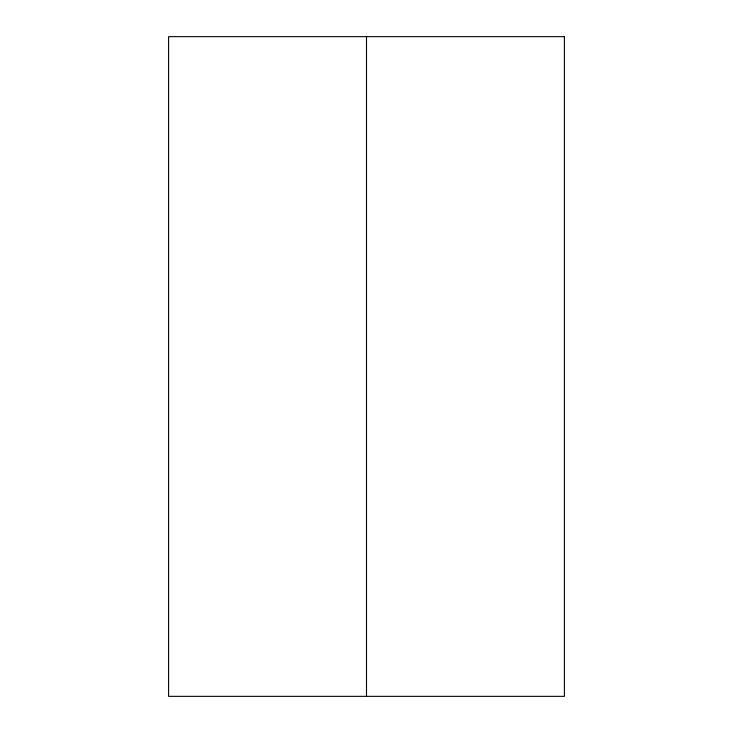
<?xml version="1.0" encoding="UTF-8"?>
<svg xmlns="http://www.w3.org/2000/svg" width="733" height="733" viewBox="0 0 733 733"><rect width="100%" height="100%" fill="white"/><g stroke="black" fill="none" stroke-linecap="round" stroke-linejoin="round"><path stroke-width="1.1" d="M366.5 36.65L366.5 696.35M564.41 36.65L168.59 36.65L168.59 696.35L564.41 696.35L564.41 36.65"/></g></svg>
